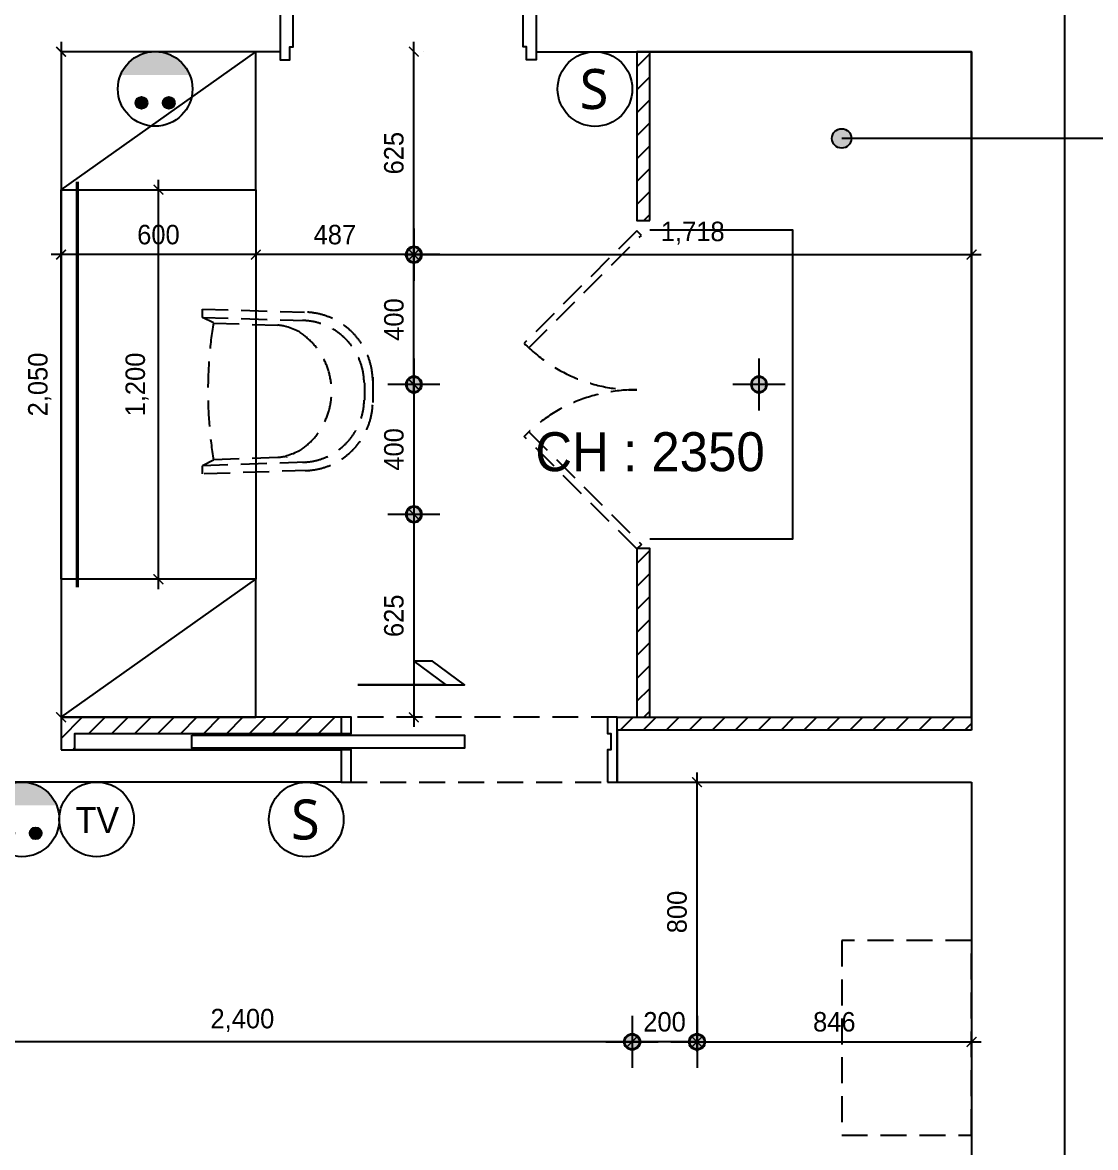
# Model space of a CAD drawing. Header units: millimetres. Extents: x 236955 to 308542, y 30900 to 88969.
# Drawn here: x 299608 to 302912, y 65121 to 68587 of the extents above; entities that cross this region are included whole.
import ezdxf

# ---------------------------------------------------------------- set-up
doc = ezdxf.new("R2010")
doc.units = ezdxf.units.MM
doc.header["$LTSCALE"] = 100
doc.header["$PDMODE"] = 3
doc.linetypes.add('DH-HID2', pattern=[1.2, 0.8, -0.4])
doc.linetypes.add('HID', pattern=[2.3, 1.5, -0.8])
doc.layers.get('DEFPOINTS').update_dxf_attribs({"color": 248})
for name, color, linetype in [('0-ELC TEXT', 7, 'Continuous'), ('01. F-소품', 3, 'Continuous'), ('03-WAL NEW', 3, 'Continuous'), ('06-FUR', 6, 'Continuous'), ('06-LIGHT', 4, 'Continuous'), ('07-DIM WAL', 5, 'Continuous'), ('CO-BATH', 6, 'Continuous'), ('CO-DO-FR', 7, 'Continuous'), ('CO-DOOR', 8, 'Continuous'), ('F-WALL1', 2, 'Continuous'), ('FU-FURM', 251, 'DH-HID2'), ('RC-LIGHT', 7, 'Continuous'), ('설비', 140, 'Continuous')]:
    doc.layers.add(name, color=color, linetype=linetype)
doc.styles.add('HY 울릉도 L', font='')
doc.styles.add('코레일둥고', font='Korail_Round_Gothic_Medium.ttf')
doc.styles.get('HY 울릉도 L').set_extended_font_data('HY울릉도L')
doc.dimstyles.new('30', dxfattribs={"dimscale": 30, "dimtxt": 2, "dimasz": 1, "dimexe": 1, "dimexo": 1, "dimgap": 1, "dimtad": 1, "dimdec": 0, "dimrnd": 0.05, "dimdsep": 46, "dimlunit": 6, "dimtxsty": 'HY 울릉도 L', "dimblk": 'ARCHTICK', "dimcen": 2.5, "dimdle": 1, "dimclrd": 133, "dimclre": 133, "dimclrt": 30, "dimadec": 0, "dimazin": 0, "dimtfac": 1, "dimtdec": 0, "dimtix": 1, "dimtmove": 2, "dimatfit": 3, "dimldrblk": 'ARCHTICK', "dimfxl": 1, "dimlwd": -1, "dimlwe": -1, "dimarcsym": 0})

# ---------------------------------------------------------------- blocks, each defined once
blk = doc.blocks.new('flooor')
at = {"layer": '03-WAL NEW'}
h = blk.add_hatch(dxfattribs=at)
h.set_pattern_fill('_USER', color=256, scale=50, angle=45, pattern_type=0)
h.set_pattern_definition([(45, (0, 0), (-35.355339, 35.355339), [])])
h.paths.add_polyline_path([(276730.6, 66446.5), (275639.6, 66446.5), (275639.6, 66406.5), (276730.6, 66406.5)])
h.paths.add_polyline_path([(274789.6, 66446.5), (273926.6, 66446.5), (273926.6, 66346.5), (273969.6, 66346.5), (273969.6, 66396.5), (274789.6, 66396.5)])
blk.add_line((275639.6, 66446.5), (276730.6, 66446.5), dxfattribs=at)
blk.add_lwpolyline([(274789.6, 66446.5), (273926.6, 66446.5)], dxfattribs=at)
at = {"layer": 'CO-DO-FR'}
for points in [[(274601.6, 68671.5), (274601.6, 68471.5), (274631.6, 68471.5), (274631.6, 68511.5), (274641.6, 68511.5), (274641.6, 68631.5), (274631.6, 68631.5), (274631.6, 68671.5), (274601.6, 68671.5)], [(275389.6, 68671.5), (275389.6, 68471.5), (275359.6, 68471.5), (275359.6, 68511.5), (275349.6, 68511.5), (275349.6, 68631.5), (275359.6, 68631.5), (275359.6, 68671.5), (275389.6, 68671.5)], [(274789.6, 66396.5), (274819.6, 66396.5), (274819.6, 66446.5), (274789.6, 66446.5)], [(275609.6, 66246.5), (275639.6, 66246.5), (275639.6, 66446.5), (275609.6, 66446.5), (275609.6, 66396.5), (275619.6, 66396.5), (275619.6, 66346.5), (275609.6, 66346.5), (275609.6, 66246.5)], [(274789.6, 66246.5), (274819.6, 66246.5), (274819.6, 66346.5), (274789.6, 66346.5)]]:
    blk.add_lwpolyline(points, close=True, dxfattribs=at)
blk.add_lwpolyline([(274819.6, 66346.5), (273969.6, 66346.5), (273969.6, 66396.5), (274819.6, 66396.5)], dxfattribs=at)
at = {"layer": 'CO-DOOR', "color": 1}
blk.add_lwpolyline([(274840.4, 66546.5), (275169.6, 66546.5), (275071, 66618.8), (275012.7, 66618.8), (275111.3, 66546.5), (274840.4, 66546.5)], close=True, dxfattribs=at)
at = {"layer": 'CO-DOOR', "color": 251, "linetype": 'DH-HID2'}
blk.add_lwpolyline([(274789.6, 66346.5), (274789.6, 66246.5), (275639.6, 66246.5), (275639.6, 66446.5), (274789.6, 66446.5), (274789.6, 66396.5)], dxfattribs=at)
at = {"layer": 'CO-DOOR'}
blk.add_lwpolyline([(274329.6, 66391.5), (275169.6, 66391.5), (275169.6, 66351.5), (274329.6, 66351.5)], close=True, dxfattribs=at)
at = {"layer": 'F-WALL1'}
for p, q in [((277018.1, 60009.5), (277018.1, 73470.5)), ((274601.6, 68646.5), (274601.6, 68496.5)), ((275389.6, 68646.5), (275389.6, 68496.5)), ((274601.6, 68496.5), (273926.6, 68496.5)), ((273926.6, 68496.5), (273926.6, 66346.5)), ((275389.6, 68496.5), (276730.6, 68496.5)), ((276730.6, 68496.5), (276730.6, 66406.5)), ((276730.6, 66406.5), (275639.6, 66406.5)), ((275639.6, 66406.5), (275639.6, 66246.5)), ((273926.6, 66346.5), (274789.6, 66346.5)), ((274789.6, 66346.5), (274789.6, 66246.5)), ((274789.6, 66246.5), (273239.6, 66246.5)), ((275639.6, 66246.5), (276730.6, 66246.5)), ((276730.6, 66246.5), (276730.6, 62041.5))]:
    blk.add_line(p, q, dxfattribs=at)
blk = doc.blocks.new('vjswjdjeh')
at = {"layer": '03-WAL NEW'}
h = blk.add_hatch(dxfattribs=at)
h.set_pattern_fill('_USER', color=8, scale=50, angle=45, pattern_type=0)
h.set_pattern_definition([(45, (62988.56, -5022.484), (-35.355339, 35.355339), [])])
h.paths.add_polyline_path([(338728.2, 61424), (338728.2, 61944), (338688.2, 61944), (338688.2, 61424)])
h = blk.add_hatch(dxfattribs=at)
h.set_pattern_fill('_USER', color=8, scale=50, angle=45, pattern_type=0)
h.set_pattern_definition([(45, (62988.56, -6552.484), (-35.355339, 35.355339), [])])
h.paths.add_polyline_path([(338728.2, 59894), (338728.2, 60414), (338688.2, 60414), (338688.2, 59894)])
at = {"layer": '01. F-소품', "color": 8}
blk.add_lwpolyline([(338728.2, 59894), (339719.2, 59894), (339719.2, 61944), (338728.2, 61944)], dxfattribs=at)
at = {"layer": '03-WAL NEW'}
for points in [[(338728.2, 61424), (338728.2, 61944), (338688.2, 61944), (338688.2, 61424), (338728.2, 61424)], [(338728.2, 59894), (338728.2, 60414), (338688.2, 60414), (338688.2, 59894), (338728.2, 59894)]]:
    blk.add_lwpolyline(points, dxfattribs=at)
at = {"layer": '06-FUR', "color": 8}
for p, q in [((336915.2, 61519), (337515.2, 61944)), ((336915.2, 59894), (337515.2, 60319))]:
    blk.add_line(p, q, dxfattribs=at)
for points in [[(337515.2, 61944), (336915.2, 61944), (336915.2, 61519), (337515.2, 61519)], [(336915.2, 61519), (337515.2, 61519), (337515.2, 60319), (336915.2, 60319)], [(337515.2, 60319), (336915.2, 60319), (336915.2, 59894), (337515.2, 59894)]]:
    blk.add_lwpolyline(points, close=True, dxfattribs=at)
blk.add_lwpolyline([(338728.2, 60444), (339169.2, 60444), (339169.2, 61394), (338728.2, 61394)], dxfattribs=at)
at = {"layer": '06-LIGHT', "color": 8, "linetype": 'HID', "const_width": 10}
blk.add_lwpolyline([(336965.2, 61519), (336965.2, 60319)], dxfattribs=at)
at = {"layer": 'FU-FURM', "color": 8}
for p, q in [((337350.4, 61151.2), (337664.5, 61141.4)), ((337350.4, 61125.8), (337350.4, 61151.2)), ((337350.4, 61125.8), (337671, 61115.9)), ((337384.3, 61108.9), (337350.4, 61125.8)), ((337384.3, 61107.8), (337582.8, 61101.7)), ((337586.3, 61101.3), (337582.8, 61101.7)), ((337589.5, 61100.9), (337586.3, 61101.3)), ((337592.7, 61100.5), (337589.5, 61100.9)), ((337595.9, 61100), (337592.7, 61100.5)), ((337599.1, 61099.4), (337595.9, 61100)), ((337602.5, 61098.7), (337599.1, 61099.4)), ((337606.1, 61097.7), (337602.5, 61098.7)), ((337610.1, 61096.5), (337606.1, 61097.7)), ((337614.5, 61095.1), (337610.1, 61096.5)), ((337619.3, 61093.4), (337614.5, 61095.1)), ((337624.5, 61091.5), (337619.3, 61093.4)), ((337629.8, 61089.4), (337624.5, 61091.5)), ((337635, 61087.3), (337629.8, 61089.4)), ((337640.1, 61085.1), (337635, 61087.3)), ((337644.8, 61082.9), (337640.1, 61085.1)), ((337649.1, 61080.7), (337644.8, 61082.9)), ((337849.9, 60923.9), (337850, 60870.8)), ((337875.3, 60941.9), (337875.4, 60863.9)), ((337645.3, 60712.5), (337640.5, 60710.3)), ((337649.5, 60714.7), (337645.3, 60712.5)), ((337384.8, 60685.9), (337351, 60668.9)), ((337669.1, 60679.5), (337351, 60668.9)), ((337583.3, 60693.6), (337384.8, 60686.9)), ((337586.8, 60694), (337583.3, 60693.6)), ((337590, 60694.3), (337586.8, 60694)), ((337593.2, 60694.8), (337590, 60694.3)), ((337596.4, 60695.3), (337593.2, 60694.8)), ((337599.6, 60695.9), (337596.4, 60695.3)), ((337603, 60696.6), (337599.6, 60695.9)), ((337606.6, 60697.6), (337603, 60696.6)), ((337610.6, 60698.8), (337606.6, 60697.6)), ((337615, 60700.3), (337610.6, 60698.8)), ((337619.8, 60702), (337615, 60700.3)), ((337625, 60703.9), (337619.8, 60702)), ((337630.2, 60705.9), (337625, 60703.9)), ((337635.5, 60708.1), (337630.2, 60705.9)), ((337640.5, 60710.3), (337635.5, 60708.1)), ((337351, 60643.5), (337351, 60668.9)), ((337675.8, 60654.4), (337351, 60643.5))]:
    blk.add_line(p, q, dxfattribs=at)
for points in [[(338688.2, 61392.5), (338341.7, 61046), (338355.8, 61031.9), (338702.3, 61378.4), (338688.2, 61392.5)], [(338688.2, 60412.5), (338341.7, 60758.9), (338355.8, 60773.1), (338702.3, 60426.6), (338688.2, 60412.5)]]:
    blk.add_lwpolyline(points, dxfattribs=at)
blk.add_lwpolyline([(339719.2, 58606.5), (339719.2, 59206.5), (339319.2, 59206.5), (339319.2, 58606.5)], close=True, dxfattribs=at)
for centre, radius, start, end in [((337661.6, 60928.2), 213.6, 0.9092, 88.7855), ((338698.2, 60899), 1330.6, 170.9232, 189.2189), ((337529.9, 60897.6), 218.5, 68.3494, 68.4722), ((337654.3, 60921.9), 194.3, 0.9092, 88.7854), ((337529.9, 60897.6), 218.5, 303.195, 56.9472), ((338683.2, 61380.4), 478, 224.4006, 270.5994), ((338683.2, 60424.5), 478, 89.4006, 135.5994), ((337654.4, 60873.6), 194.3, 271.3565, 359.233), ((337661.7, 60867.3), 213.6, 271.3567, 359.233), ((337529.9, 60897.6), 218.5, 291.67, 291.7928)]:
    blk.add_arc(centre, radius, start, end, dxfattribs=at)
blk.add_blockref('flooor', (62988.6, -6552.5))
blk = doc.blocks.new('1')
at = {"linetype": 'Continuous'}
h = blk.add_hatch(color=4, dxfattribs=at)
h.dxf.hatch_style = 1
edge = h.paths.add_edge_path()
edge.add_arc((11539653.5, -14273503.8), 37.5, 0, 360)
at = {"color": 1, "linetype": 'Continuous'}
for p, q in [((11539653.5, -14273637.1), (11539653.5, -14273370.5)), ((11539520.2, -14273503.8), (11539786.8, -14273503.8))]:
    blk.add_line(p, q, dxfattribs=at)
at = {"color": 4, "linetype": 'Continuous'}
for radius in [41.5, 37.5]:
    blk.add_circle((11539653.5, -14273503.8), radius, dxfattribs=at)
blk = doc.blocks.new('_ArchTick')
at = {"color": 0, "linetype": 'ByBlock', "const_width": 0.15}
blk.add_lwpolyline([(-0.5, -0.5), (0.5, 0.5)], dxfattribs=at)
blk = doc.blocks.new('*D155')
at = {"layer": '07-DIM WAL', "color": 133}
for p, q in [((301485.1, 65446.7), (301455.1, 65446.7)), ((301685.1, 65446.7), (301485.1, 65446.7)), ((301685.1, 65446.7), (301715.1, 65446.7))]:
    blk.add_line(p, q, dxfattribs=at)
at = {"layer": 'DEFPOINTS', "color": 0}
for p in [(301485.1, 65446.7), (301485.1, 65446.7), (301685.1, 65446.7)]:
    blk.add_point(p, dxfattribs=at)
at = {"layer": '07-DIM WAL', "color": 133, "xscale": 30, "yscale": 30, "zscale": 30}
blk.add_blockref('_ArchTick', (301485.1, 65446.7), dxfattribs=at)
at = {"layer": '07-DIM WAL', "color": 133, "xscale": 30, "yscale": 30, "zscale": 30, "rotation": 180}
blk.add_blockref('_ArchTick', (301685.1, 65446.7), dxfattribs=at)
at = {"layer": '07-DIM WAL', "color": 30, "insert": (301585.1, 65508), "char_height": 60, "attachment_point": 5, "style": 'HY 울릉도 L'}
blk.add_mtext('200', dxfattribs=at)
blk = doc.blocks.new('*D156')
at = {"layer": '07-DIM WAL', "color": 133}
for p, q in [((299085.1, 65476.7), (299085.1, 65476.7)), ((301515.1, 65446.7), (299055.1, 65446.7)), ((301485.1, 65416.7), (301485.1, 65416.7))]:
    blk.add_line(p, q, dxfattribs=at)
at = {"layer": 'DEFPOINTS', "color": 0}
for p in [(299085.1, 65446.7), (299085.1, 65446.7), (301485.1, 65446.7)]:
    blk.add_point(p, dxfattribs=at)
at = {"layer": '07-DIM WAL', "color": 133, "xscale": 30, "yscale": 30, "zscale": 30, "rotation": 180}
blk.add_blockref('_ArchTick', (299085.1, 65446.7), dxfattribs=at)
at = {"layer": '07-DIM WAL', "color": 133, "xscale": 30, "yscale": 30, "zscale": 30}
blk.add_blockref('_ArchTick', (301485.1, 65446.7), dxfattribs=at)
at = {"layer": '07-DIM WAL', "color": 30, "insert": (300285.1, 65512.7), "char_height": 60, "attachment_point": 5, "style": 'HY 울릉도 L'}
blk.add_mtext('2,400', dxfattribs=at)
blk = doc.blocks.new('*D118')
at = {"layer": '07-DIM WAL', "color": 133}
for p, q in [((301685.1, 65416.7), (301685.1, 66276.5)), ((301655.1, 66246.5), (301655.1, 66246.5)), ((301715.1, 65446.7), (301715.1, 65446.7))]:
    blk.add_line(p, q, dxfattribs=at)
at = {"layer": 'DEFPOINTS', "color": 0}
for p in [(301685.1, 66246.5), (301685.1, 66246.5), (301685.1, 65446.7)]:
    blk.add_point(p, dxfattribs=at)
at = {"layer": '07-DIM WAL', "color": 133, "xscale": 30, "yscale": 30, "zscale": 30}
for p, rotation in [((301685.1, 66246.5), 90), ((301685.1, 65446.7), 270)]:
    blk.add_blockref('_ArchTick', p, dxfattribs=dict(at, rotation=rotation))
at = {"layer": '07-DIM WAL', "color": 30, "insert": (301623.8, 65846.6), "char_height": 60, "attachment_point": 5, "rotation": 90, "style": 'HY 울릉도 L'}
blk.add_mtext('800', dxfattribs=at)
blk = doc.blocks.new('*D157')
at = {"layer": '07-DIM WAL', "color": 133}
blk.add_line((301655.1, 65446.7), (302560.6, 65446.7), dxfattribs=at)
at = {"layer": 'DEFPOINTS', "color": 0}
for p in [(301685.1, 65446.7), (302530.6, 65446.7), (302530.6, 65446.7)]:
    blk.add_point(p, dxfattribs=at)
at = {"layer": '07-DIM WAL', "color": 133, "xscale": 30, "yscale": 30, "zscale": 30, "rotation": 180}
blk.add_blockref('_ArchTick', (301685.1, 65446.7), dxfattribs=at)
at = {"layer": '07-DIM WAL', "color": 133, "xscale": 30, "yscale": 30, "zscale": 30}
blk.add_blockref('_ArchTick', (302530.6, 65446.7), dxfattribs=at)
at = {"layer": '07-DIM WAL', "color": 30, "insert": (302107.9, 65508), "char_height": 60, "attachment_point": 5, "style": 'HY 울릉도 L'}
blk.add_mtext('846', dxfattribs=at)
blk = doc.blocks.new('*D159')
at = {"layer": '07-DIM WAL', "color": 133}
for p, q in [((300813.1, 67441.5), (300813.1, 67901.5)), ((300843.1, 67871.5), (300843.1, 67871.5)), ((300843.1, 67471.5), (300843.1, 67471.5))]:
    blk.add_line(p, q, dxfattribs=at)
at = {"layer": 'DEFPOINTS', "color": 0}
for p in [(300813.1, 67871.5), (300813.1, 67871.5), (300813.1, 67471.5)]:
    blk.add_point(p, dxfattribs=at)
at = {"layer": '07-DIM WAL', "color": 133, "xscale": 30, "yscale": 30, "zscale": 30}
for p, rotation in [((300813.1, 67871.5), 90), ((300813.1, 67471.5), 270)]:
    blk.add_blockref('_ArchTick', p, dxfattribs=dict(at, rotation=rotation))
at = {"layer": '07-DIM WAL', "color": 30, "insert": (300751.9, 67671.5), "char_height": 60, "attachment_point": 5, "rotation": 90, "style": 'HY 울릉도 L'}
blk.add_mtext('400', dxfattribs=at)
blk = doc.blocks.new('*D160')
at = {"layer": '07-DIM WAL', "color": 133}
for p, q in [((300813.1, 67501.5), (300813.1, 67041.5)), ((300843.1, 67471.5), (300843.1, 67471.5)), ((300843.1, 67071.5), (300843.1, 67071.5))]:
    blk.add_line(p, q, dxfattribs=at)
at = {"layer": 'DEFPOINTS', "color": 0}
for p in [(300813.1, 67471.5), (300813.1, 67071.5), (300813.1, 67071.5)]:
    blk.add_point(p, dxfattribs=at)
at = {"layer": '07-DIM WAL', "color": 133, "xscale": 30, "yscale": 30, "zscale": 30}
for p, rotation in [((300813.1, 67471.5), 90), ((300813.1, 67071.5), 270)]:
    blk.add_blockref('_ArchTick', p, dxfattribs=dict(at, rotation=rotation))
at = {"layer": '07-DIM WAL', "color": 30, "insert": (300751.9, 67271.5), "char_height": 60, "attachment_point": 5, "rotation": 90, "style": 'HY 울릉도 L'}
blk.add_mtext('400', dxfattribs=at)
blk = doc.blocks.new('*D161')
at = {"layer": '07-DIM WAL', "color": 133}
blk.add_line((300843.1, 67871.5), (300296.6, 67871.5), dxfattribs=at)
at = {"layer": 'DEFPOINTS', "color": 0}
for p in [(300326.6, 67871.5), (300326.6, 67871.5), (300813.1, 67871.5)]:
    blk.add_point(p, dxfattribs=at)
at = {"layer": '07-DIM WAL', "color": 133, "xscale": 30, "yscale": 30, "zscale": 30, "rotation": 180}
blk.add_blockref('_ArchTick', (300326.6, 67871.5), dxfattribs=at)
at = {"layer": '07-DIM WAL', "color": 133, "xscale": 30, "yscale": 30, "zscale": 30}
blk.add_blockref('_ArchTick', (300813.1, 67871.5), dxfattribs=at)
at = {"layer": '07-DIM WAL', "color": 30, "insert": (300569.9, 67932.8), "char_height": 60, "attachment_point": 5, "style": 'HY 울릉도 L'}
blk.add_mtext('487', dxfattribs=at)
blk = doc.blocks.new('*D121')
at = {"layer": '07-DIM WAL', "color": 133}
blk.add_line((300783.1, 67871.5), (302560.6, 67871.5), dxfattribs=at)
at = {"layer": 'DEFPOINTS', "color": 0}
for p in [(300813.1, 67871.5), (302530.6, 67871.5), (302530.6, 67871.5)]:
    blk.add_point(p, dxfattribs=at)
at = {"layer": '07-DIM WAL', "color": 133, "xscale": 30, "yscale": 30, "zscale": 30, "rotation": 180}
blk.add_blockref('_ArchTick', (300813.1, 67871.5), dxfattribs=at)
at = {"layer": '07-DIM WAL', "color": 133, "xscale": 30, "yscale": 30, "zscale": 30}
blk.add_blockref('_ArchTick', (302530.6, 67871.5), dxfattribs=at)
at = {"layer": '07-DIM WAL', "color": 30, "insert": (301671.9, 67937.4), "char_height": 60, "attachment_point": 5, "style": 'HY 울릉도 L'}
blk.add_mtext('1,718', dxfattribs=at)
blk = doc.blocks.new('*D122')
at = {"layer": '07-DIM WAL', "color": 133}
for p, q in [((300813.1, 67841.5), (300813.1, 68526.5)), ((300843.1, 68496.5), (300843.1, 68496.5)), ((300843.1, 67871.5), (300843.1, 67871.5))]:
    blk.add_line(p, q, dxfattribs=at)
at = {"layer": 'DEFPOINTS', "color": 0}
for p in [(300813.1, 68496.5), (300813.1, 68496.5), (300813.1, 67871.5)]:
    blk.add_point(p, dxfattribs=at)
at = {"layer": '07-DIM WAL', "color": 133, "xscale": 30, "yscale": 30, "zscale": 30}
for p, rotation in [((300813.1, 68496.5), 90), ((300813.1, 67871.5), 270)]:
    blk.add_blockref('_ArchTick', p, dxfattribs=dict(at, rotation=rotation))
at = {"layer": '07-DIM WAL', "color": 30, "insert": (300751.8, 68184), "char_height": 60, "attachment_point": 5, "rotation": 90, "style": 'HY 울릉도 L'}
blk.add_mtext('625', dxfattribs=at)
blk = doc.blocks.new('*D123')
at = {"layer": '07-DIM WAL', "color": 133}
blk.add_line((300356.6, 67871.5), (299696.6, 67871.5), dxfattribs=at)
at = {"layer": 'DEFPOINTS', "color": 0}
for p in [(299726.6, 67871.5), (299726.6, 67871.5), (300326.6, 67871.5)]:
    blk.add_point(p, dxfattribs=at)
at = {"layer": '07-DIM WAL', "color": 133, "xscale": 30, "yscale": 30, "zscale": 30, "rotation": 180}
blk.add_blockref('_ArchTick', (299726.6, 67871.5), dxfattribs=at)
at = {"layer": '07-DIM WAL', "color": 133, "xscale": 30, "yscale": 30, "zscale": 30}
blk.add_blockref('_ArchTick', (300326.6, 67871.5), dxfattribs=at)
at = {"layer": '07-DIM WAL', "color": 30, "insert": (300026.6, 67932.8), "char_height": 60, "attachment_point": 5, "style": 'HY 울릉도 L'}
blk.add_mtext('600', dxfattribs=at)
blk = doc.blocks.new('*D124')
at = {"layer": '07-DIM WAL', "color": 133}
for p, q in [((300813.1, 67101.5), (300813.1, 66416.5)), ((300843.1, 67071.5), (300843.1, 67071.5)), ((300843.1, 66446.5), (300843.1, 66446.5))]:
    blk.add_line(p, q, dxfattribs=at)
at = {"layer": 'DEFPOINTS', "color": 0}
for p in [(300813.1, 67071.5), (300813.1, 66446.5), (300813.1, 66446.5)]:
    blk.add_point(p, dxfattribs=at)
at = {"layer": '07-DIM WAL', "color": 133, "xscale": 30, "yscale": 30, "zscale": 30}
for p, rotation in [((300813.1, 67071.5), 90), ((300813.1, 66446.5), 270)]:
    blk.add_blockref('_ArchTick', p, dxfattribs=dict(at, rotation=rotation))
at = {"layer": '07-DIM WAL', "color": 30, "insert": (300751.8, 66759), "char_height": 60, "attachment_point": 5, "rotation": 90, "style": 'HY 울릉도 L'}
blk.add_mtext('625', dxfattribs=at)
blk = doc.blocks.new('SW')
at = {"layer": '설비', "color": 140}
blk.add_circle((11533254.1, -14277699.4), 184, dxfattribs=at)
at = {"layer": '설비', "color": 140, "insert": (11533320, -14277600.8), "char_height": 197.143, "width": 314.327, "attachment_point": 3, "style": '코레일둥고'}
blk.add_mtext('{\\fMalgun Gothic|b0|i0|c129|p50;S}', dxfattribs=at)
blk = doc.blocks.new('egoo')
at = {"layer": '설비'}
h = blk.add_hatch(color=140, dxfattribs=at)
edge = h.paths.add_edge_path()
edge.add_arc((1015645.3, 443433.7), 22.3, 0, 360)
h = blk.add_hatch(color=140, dxfattribs=at)
edge = h.paths.add_edge_path()
edge.add_arc((1015747.7, 443433.7), 22.3, 0, 360)
h = blk.add_hatch(color=140, dxfattribs=at)
edge = h.paths.add_edge_path()
edge.add_line((1015826.3, 443329.1), (1015566.6, 443329.1))
edge.add_ellipse((1015696.5, 443381.5), major_axis=(99, 99), ratio=1, start_angle=156.9578, end_angle=293.0422)
at = {"layer": '설비', "color": 140}
for centre, radius in [((1015696.5, 443381.5), 140), ((1015645.3, 443433.7), 22.3), ((1015747.7, 443433.7), 22.3)]:
    blk.add_circle(centre, radius, dxfattribs=at)
blk = doc.blocks.new('*D403')
at = {"color": 133}
for p, q in [((299726.6, 68526.5), (299726.6, 66416.5)), ((299756.6, 68496.5), (299756.6, 68496.5)), ((299756.6, 66446.5), (299756.6, 66446.5))]:
    blk.add_line(p, q, dxfattribs=at)
at = {"layer": 'DEFPOINTS', "color": 0}
for p in [(299726.6, 68496.5), (299726.6, 66446.5), (299726.6, 66446.5)]:
    blk.add_point(p, dxfattribs=at)
at = {"color": 133, "xscale": 30, "yscale": 30, "zscale": 30}
for p, rotation in [((299726.6, 68496.5), 90), ((299726.6, 66446.5), 270)]:
    blk.add_blockref('_ArchTick', p, dxfattribs=dict(at, rotation=rotation))
at = {"color": 30, "insert": (299660.7, 67471.5), "char_height": 60, "attachment_point": 5, "rotation": 90, "style": 'HY 울릉도 L'}
blk.add_mtext('2,050', dxfattribs=at)
blk = doc.blocks.new('*D404')
at = {"color": 133}
for p, q in [((300026.6, 66841.5), (300026.6, 68101.5)), ((300056.6, 68071.5), (300056.6, 68071.5)), ((300056.6, 66871.5), (300056.6, 66871.5))]:
    blk.add_line(p, q, dxfattribs=at)
at = {"layer": 'DEFPOINTS', "color": 0}
for p in [(300026.6, 68071.5), (300026.6, 68071.5), (300026.6, 66871.5)]:
    blk.add_point(p, dxfattribs=at)
at = {"color": 133, "xscale": 30, "yscale": 30, "zscale": 30}
for p, rotation in [((300026.6, 68071.5), 90), ((300026.6, 66871.5), 270)]:
    blk.add_blockref('_ArchTick', p, dxfattribs=dict(at, rotation=rotation))
at = {"color": 30, "insert": (299960.7, 67471.5), "char_height": 60, "attachment_point": 5, "rotation": 90, "style": 'HY 울릉도 L'}
blk.add_mtext('1,200', dxfattribs=at)

msp = doc.modelspace()

# ---------------------------------------------------------------- hatches: boundary and pattern name
at = {"layer": '0-ELC TEXT'}
h = msp.add_hatch(color=256, dxfattribs=at)
h.dxf.hatch_style = 1
edge = h.paths.add_edge_path()
edge.add_arc((302130.6, 68229.4), 30, 180, 540)

# ---------------------------------------------------------------- linework, layer by layer
msp.add_line((303006.4, 68229.4), (302130.6, 68229.4), dxfattribs=at)
msp.add_circle((302130.6, 68229.4), 30, dxfattribs=at)
at = {"layer": '06-LIGHT', "color": 10, "linetype": 'HID', "const_width": 10}
msp.add_lwpolyline([(299776.6, 68096.5), (299776.6, 66846.5)], dxfattribs=at)
at = {"layer": '설비', "color": 140}
msp.add_circle((299836.3, 66131.9), 115, dxfattribs=at)

# ---------------------------------------------------------------- block references
at = {"layer": 'CO-BATH'}
msp.add_blockref('vjswjdjeh', (-37188.6, 6552.5), dxfattribs=at)
at = {"layer": 'RC-LIGHT', "yscale": 0.6024096385271789, "zscale": 0.6024096385271789}
for p, xscale, rotation in [((-8297683.1, 7019470), -0.6024096385271789, 90), ((-8297683.1, 7019070), -0.6024096385271789, 90), ((-8296620.4, 7019070), -0.6024096385271789, 90), ((-8297683.1, 7018670), -0.6024096385271789, 90), ((8899981.4, 7017045.2), 0.6024096385271789, 270), ((8900181.4, 7017045.2), 0.6024096385271789, 270)]:
    msp.add_blockref('1', p, dxfattribs=dict(at, xscale=xscale, rotation=rotation))
at = {"layer": '설비', "color": 140, "xscale": 0.8214285869294655, "yscale": 0.8214285869294655, "zscale": 0.8214285869294655, "rotation": 179.9999999999999}
for p in [(1134338.6, 432588.2), (1133928.5, 430338.2)]:
    msp.add_blockref('egoo', p, dxfattribs=at)
at = {"layer": '설비', "color": 140, "xscale": 0.625, "yscale": 0.625, "zscale": 0.625}
for p in [(-6906912.9, 8991943.7), (-6907802, 8989693.7)]:
    msp.add_blockref('SW', p, dxfattribs=at)

# ---------------------------------------------------------------- texts
at = {"layer": '0-ELC TEXT', "style": '코레일둥고'}
msp.add_text('CH : 2350', height=120, dxfattribs=at).set_placement((301186.9, 67204.4))
at = {"layer": '설비', "color": 140, "style": '코레일둥고'}
msp.add_text('TV', height=80, dxfattribs=at).set_placement((299771.6, 66089.6))

# ---------------------------------------------------------------- dimensions: what is measured, and where the dimension line sits
for base, p1, p2, picture, middle in [((299726.6, 66446.5), (299726.6, 68496.5), (299726.6, 66446.5), '*D403', (299660.7, 67471.5)), ((300026.6, 68071.5), (300026.6, 66871.5), (300026.6, 68071.5), '*D404', (299960.7, 67471.5))]:
    dim = msp.add_linear_dim(base=base, p1=p1, p2=p2, angle=90, dimstyle='30', override={"dimfxl": 1.25})
    dim.commit()
    dim.dimension.update_dxf_attribs({"geometry": picture, "text_midpoint": middle})
at = {"layer": '07-DIM WAL'}
for base, p1, p2, picture, middle in [((300813.1, 68496.5), (300813.1, 67871.5), (300813.1, 68496.5), '*D122', (300751.8, 68184)), ((300813.1, 67871.5), (300813.1, 67471.5), (300813.1, 67871.5), '*D159', (300751.9, 67671.5)), ((300813.1, 67071.5), (300813.1, 67471.5), (300813.1, 67071.5), '*D160', (300751.9, 67271.5)), ((300813.1, 66446.5), (300813.1, 67071.5), (300813.1, 66446.5), '*D124', (300751.8, 66759)), ((301685.1, 66246.5), (301685.1, 65446.7), (301685.1, 66246.5), '*D118', (301623.8, 65846.6))]:
    dim = msp.add_linear_dim(base=base, p1=p1, p2=p2, angle=90, dimstyle='30', dxfattribs=at)
    dim.commit()
    dim.dimension.update_dxf_attribs({"geometry": picture, "text_midpoint": middle})
for base, p1, p2, picture, middle in [((299726.6, 67871.5), (300326.6, 67871.5), (299726.6, 67871.5), '*D123', (300026.6, 67932.8)), ((300326.6136201, 67871.5), (300813.1136201, 67871.5), (300326.6136201, 67871.5), '*D161', (300569.8636201, 67932.802578)), ((302530.6136201, 67871.5), (300813.1136201, 67871.5), (302530.6136201, 67871.5), '*D121', (301671.8636201, 67937.4430122)), ((299085.1, 65446.7), (301485.1, 65446.7), (299085.1, 65446.7), '*D156', (300285.1, 65512.7)), ((301485.1, 65446.7), (301685.1, 65446.7), (301485.1, 65446.7), '*D155', (301585.1, 65508)), ((302530.6136201, 65446.7321858), (301685.11362, 65446.7321858), (302530.6136201, 65446.7321858), '*D157', (302107.8636201, 65508.0347639))]:
    dim = msp.add_linear_dim(base=base, p1=p1, p2=p2, dimstyle='30', dxfattribs=at)
    dim.commit()
    dim.dimension.update_dxf_attribs({"geometry": picture, "text_midpoint": middle})

doc.saveas('drawing.dxf')
